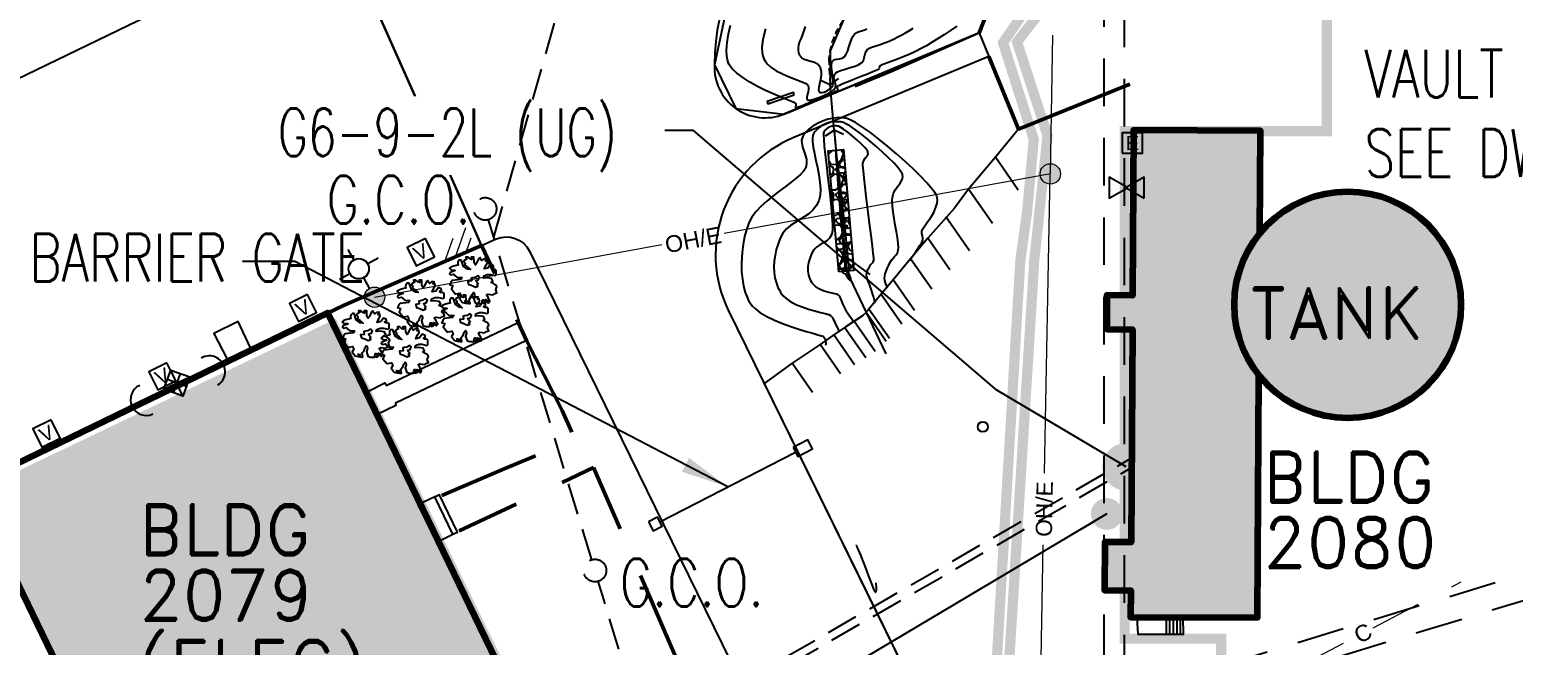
# Model space of a CAD drawing. Header units: inches. Extents: x 27388 to 48883, y 5676 to 18157.
# Drawn here: x 36054 to 39557, y 10292 to 11746 of the extents above; entities that cross this region are included whole.
import ezdxf
from ezdxf.enums import TextEntityAlignment as Align

# ---------------------------------------------------------------- set-up
doc = ezdxf.new("R2010")
doc.units = ezdxf.units.IN
doc.header["$LTSCALE"] = 1200
doc.header["$MEASUREMENT"] = 0
for name, pattern in [('ACAD_ISO09W100', [45, 24, -3, 6, -3, 6, -3]), ('D10', [0.175, 0.1, -0.075]), ('D20', [0.3, 0.2, -0.1]), ('DASHED', [0.75, 0.5, -0.25]), ('DASHED4', [0.1875, 0.125, -0.0625]), ('DASHED8', [0.09375, 0.0625, -0.03125]), ('HIDDEN1', [0.15625, 0.09375, -0.0625])]:
    doc.linetypes.add(name, pattern=pattern)
for name, color, linetype in [('C-3D POLYLINE', 251, 'Continuous'), ('C-FORCE PROTECTION', 251, 'Continuous'), ('C-LEGEND-NEW', 251, 'Continuous'), ('C-NEW PVMT', 251, 'Continuous'), ('C-NEW SWALE', 251, 'DASHED'), ('C-PROJECT LIMITS', 52, 'DASHED4'), ('C-ROCK SWALE', 251, 'Continuous'), ('C-SIGN', 251, 'Continuous'), ('C-TOPO-MINR-N', 251, 'Continuous'), ('DOY UTIL BOUNDRY', 10, 'ACAD_ISO09W100'), ('MU-DIR-BURD', 160, 'DASHED8'), ('MU-EXST-MAIN-UTILDR', 251, 'HIDDEN1'), ('MU-EXST-SITE-NOTE', 251, 'Continuous'), ('MU-SHAD', 251, 'Continuous'), ('MU-SITE-NOTES', 11, 'Continuous'), ('Pipes-Water-E-DB-Deluge-16.00', 251, 'DASHED8'), ('Pipes-Water-E-DB-Re-Circ.-01.50', 251, 'DASHED8'), ('Utilidor-Below-E', 51, 'DASHED8'), ('V-COMM-EQPM', 251, 'Continuous'), ('V-COMM-POLE-GUYS', 251, 'Continuous'), ('V-DOMW-VLVE', 251, 'Continuous'), ('V-LITE-EXTR', 251, 'Continuous'), ('V-POWR-DEVC', 251, 'Continuous'), ('V-SITE-CONC', 251, 'Continuous'), ('V-SITE-VEGE', 251, 'Continuous'), ('V-SITE-WALK', 251, 'Continuous')]:
    doc.layers.add(name, color=color, linetype=linetype)
for name, color, linetype, lineweight in [('V-COMM-UNDR', 251, 'D10', 18), ('V-EXST-BLDG-OTLN', 34, 'Continuous', 90), ('V-POWR-POLE', 251, 'Continuous', 18), ('V-PVMT-ASPH', 251, 'Continuous', 18), ('V-ROAD-ASPH', 251, 'Continuous', 50), ('V-ROAD-GRVL', 251, 'D20', 50), ('V-SECD-OVHD', 251, 'Continuous', 18)]:
    doc.layers.add(name, color=color, linetype=linetype, lineweight=lineweight)
doc.styles.add('AR80', font='arial.ttf', dxfattribs={"height": 3.2})
doc.styles.add('Arial', font='arial.ttf')
doc.styles.add('ROMAND', font='romand.shx')
doc.styles.add('RomanS', font='romans.shx', dxfattribs={"width": 0.85})
doc.dimstyles.get("Standard").update_dxf_attribs({"dimtxt": 0.09375, "dimasz": 0.09375, "dimexe": 0.0625, "dimexo": 0.0625, "dimgap": 0.03125, "dimtad": 1, "dimdec": 8, "dimzin": 0, "dimdsep": 46, "dimlunit": 4, "dimtxsty": 'RomanS', "dimcen": 0.09, "dimclrd": 254, "dimclre": 254, "dimclrt": 256, "dimadec": 0, "dimazin": 0, "dimtfac": 1, "dimtdec": 8, "dimtofl": 0, "dimtmove": 0, "dimatfit": 3, "dimfxl": 1, "dimtolj": 1, "dimtzin": 0, "dimlwd": -1, "dimlwe": -1, "dimarcsym": 0})
doc.dimstyles.new('X Site Notes', dxfattribs={"dimtxt": 0.09375, "dimasz": 0.09375, "dimexe": 0.0625, "dimexo": 0.0625, "dimgap": 0.03125, "dimtad": 1, "dimdec": 8, "dimzin": 0, "dimdsep": 46, "dimlunit": 4, "dimtxsty": 'RomanS', "dimcen": 0.09, "dimclrd": 253, "dimclre": 253, "dimclrt": 256, "dimadec": 0, "dimazin": 0, "dimtfac": 1, "dimtdec": 8, "dimtofl": 0, "dimtmove": 0, "dimatfit": 3, "dimldrblk": 'DOT', "dimfxl": 1, "dimtolj": 1, "dimtzin": 0, "dimlwd": -1, "dimlwe": -1, "dimarcsym": 0})

# ---------------------------------------------------------------- blocks, each defined once
blk = doc.blocks.new('COE-VHO')
blk.add_lwpolyline([(0.05, 0.05), (-0.05, 0.05), (-0.05, -0.05), (0.05, -0.05)], close=True)
at = {"style": 'Arial'}
blk.add_text('V', height=0.07, dxfattribs=at).set_placement((0, 0), align=Align.MIDDLE)
blk = doc.blocks.new('coe-pp')
blk.add_hatch(color=256).paths.add_polyline_path([(-0.05, 0, 1), (0.05, 0, 1)])
blk.add_circle((0, 0), 0.05)
blk = doc.blocks.new('COE-valve')
blk.add_lwpolyline([(0.0857, -0.052), (0.0857, 0.052), (0, 0.0025), (-0.0857, 0.052), (-0.0857, -0.052), (0, -0.0025), (0.0857, -0.052)])
blk = doc.blocks.new('COE-pede')
blk.add_lwpolyline([(-0.05, -0.05), (0.05, -0.05), (0.05, 0.05), (-0.05, 0.05)], close=True)
at = {"style": 'Arial'}
blk.add_text('E', height=0.07, dxfattribs=at).set_placement((0, 0), align=Align.MIDDLE)
blk = doc.blocks.new('p2')
at = {"color": 0}
for p, q in [((0, 0), (-1.27, -1.362)), ((0.696, 0.002), (-0.319, -1.087)), ((-0.696, -0.002), (-1.312, -0.662))]:
    blk.add_line(p, q, dxfattribs=at)
blk = doc.blocks.new('coe-tree')
for points in [[(0.0822, 0.0375), (0.1053, 0.0324), (0.1102, 0.0366), (0.1106, 0.0577), (0.1049, 0.0628), (0.0949, 0.0624), (0.0879, 0.068), (0.097, 0.0731), (0.0962, 0.0806), (0.0826, 0.0867), (0.0691, 0.0689), (0.0511, 0.0652), (0.0599, 0.0839), (0.0669, 0.0956), (0.0651, 0.1059), (0.0573, 0.1031), (0.0616, 0.1148), (0.0485, 0.1143), (0.038, 0.1068), (0.0315, 0.1167), (0.031, 0.1214), (0.024, 0.1172), (0.0135, 0.0951), (0.0079, 0.0858), (0.0017, 0.0994), (0.0004, 0.1228), (-0.0127, 0.1228), (-0.0127, 0.12), (-0.0066, 0.1176), (-0.0109, 0.1115), (-0.0184, 0.1143), (-0.028, 0.1228), (-0.0394, 0.1228), (-0.0376, 0.1167), (-0.0337, 0.1143), (-0.0468, 0.1073), (-0.0503, 0.104), (-0.0433, 0.0942), (-0.0446, 0.0834), (-0.031, 0.0741), (-0.0171, 0.0619), (-0.031, 0.0638), (-0.0507, 0.0778), (-0.0616, 0.1083), (-0.07, 0.1097), (-0.0783, 0.1003), (-0.0787, 0.0919), (-0.0774, 0.0844), (-0.087, 0.0816), (-0.1045, 0.0778), (-0.1145, 0.0727), (-0.1202, 0.0684), (-0.1115, 0.0605), (-0.0944, 0.06), (-0.0914, 0.0577), (-0.1032, 0.053), (-0.1163, 0.0483), (-0.1193, 0.0408), (-0.1141, 0.0366), (-0.0988, 0.0399), (-0.0936, 0.0338), (-0.0826, 0.0239), (-0.059, 0.0235), (-0.0647, 0.0136), (-0.1058, 0.0085), (-0.1132, -0.0013), (-0.1185, -0.0121), (-0.1032, -0.0159), (-0.1062, -0.0224), (-0.1106, -0.0332), (-0.0914, -0.0575), (-0.0879, -0.0571), (-0.0691, -0.0533), (-0.0625, -0.0664), (-0.0704, -0.0796), (-0.056, -0.0992), (-0.0332, -0.1044), (-0.0345, -0.1002), (-0.0437, -0.0913), (-0.0345, -0.0927), (-0.031, -0.1021), (-0.0258, -0.1053), (-0.0188, -0.1044), (-0.0206, -0.0941), (-0.0236, -0.0857), (-0.0127, -0.0739), (-0.0083, -0.0604), (-0.0022, -0.0501), (0.0022, -0.0529), (0.0039, -0.0636), (-0.0013, -0.0777), (0.0061, -0.1006), (0.0201, -0.1053), (0.0393, -0.1053), (0.0433, -0.0871), (0.0472, -0.0871), (0.0533, -0.0945), (0.0468, -0.1053), (0.0573, -0.1016), (0.0603, -0.0936), (0.0581, -0.0857), (0.066, -0.0894), (0.0669, -0.0936), (0.0664, -0.0983), (0.0721, -0.1021), (0.0791, -0.0927), (0.0699, -0.0744), (0.0621, -0.0641), (0.0704, -0.059), (0.0822, -0.0604), (0.0922, -0.0618), (0.1027, -0.0557), (0.1128, -0.0519), (0.1075, -0.0374), (0.1136, -0.0224), (0.1062, -0.0126), (0.0975, -0.007), (0.0848, -0.0013), (0.094, 0.0057), (0.087, 0.0183), (0.0643, 0.0216), (0.0476, 0.0202), (0.0498, 0.031), (0.066, 0.0375)], [(0.014, -0.0126), (0.0214, -0.0084), (0.0131, 0.0015), (0.0109, 0.0085), (0.0232, 0.0127), (0.0284, 0.0244), (0.021, 0.0319), (0.0065, 0.0239), (-0.0061, 0.0216), (-0.0136, 0.0197), (-0.0118, 0.0061), (-0.0293, 0.0038), (-0.0258, -0.0112), (-0.0136, -0.0145), (-0.0057, -0.0177), (0.0083, -0.0238), (0.0205, -0.0187)]]:
    blk.add_lwpolyline(points, close=True)
blk = doc.blocks.new('coe-anchor')
blk.add_arc((-0.0776, 0), 0.0776, 270, 90)
blk = doc.blocks.new('COE-ppl')
blk.add_hatch(color=256).paths.add_polyline_path([(-0.05, 0, 1), (0.05, 0, 1)])
blk.add_circle((0, 0), 0.05)
at = {"layer": 'V-LITE-EXTR'}
for points in [[(0.1596, 0.05), (0.1596, 0.1092)], [(0.1596, 0.05), (0.1596, 0.1041)], [(0.05, 0), (0.1096, 0)], [(0.2096, 0), (0.2688, 0)], [(0.1596, -0.1092), (0.1596, -0.05)]]:
    blk.add_lwpolyline(points, dxfattribs=at)
blk.add_circle((0.1596, 0), 0.05, dxfattribs=at)
blk = doc.blocks.new('_Dot')
at = {"color": 0, "linetype": 'ByBlock', "lineweight": -2}
blk.add_line((-0.5, 0), (-1, 0), dxfattribs=at)
at = {"color": 0, "linetype": 'ByBlock', "const_width": 0.5}
blk.add_lwpolyline([(-0.25, 0, 1), (0.25, 0, 1)], format="xyb", close=True, dxfattribs=at)

msp = doc.modelspace()

# ---------------------------------------------------------------- hatches: boundary and pattern name
at = {"layer": 'C-ROCK SWALE', "ltscale": 0.025}
h = msp.add_hatch(dxfattribs=at)
h.set_pattern_fill('GRAVEL', color=256, scale=60, style=0)
h.set_pattern_definition([(228.0128, (37982.666, 11234.2026), (-479.99989, -540.00008), [8.072, -799.1453]), (184.9697, (37977.266, 11228.2026), (720.000063, 59.999478), [13.852, -1371.3555]), (132.5104, (37963.466, 11227.0026), (599.999443, -660.00052), [9.7673, -966.962]), (267.2737, (37940.066, 11212.0026), (59.99976, 1200.000018), [12.6143, -1248.8135]), (292.8337, (37939.466, 11199.4026), (-300.000594, 719.999785), [12.3693, -1224.5624]), (357.2737, (37944.266, 11188.0026), (-1200.000018, 59.99976), [12.6143, -1248.8135]), (37.6942, (37956.866, 11187.4026), (-780.00044, -599.999424), [16.6817, -1651.491]), (72.2553, (37970.066, 11197.6026), (420.000646, 1319.999774), [15.7493, -1559.1793]), (121.4296, (37974.866, 11212.6026), (-480.000494, 779.999702), [12.657, -1253.0444]), (175.2364, (37968.266, 11223.4026), (660.00006, -59.99949), [14.45, -708.0458]), (222.3974, (37953.866, 11224.6026), (-720.000441, -659.999525), [18.6869, -1850.0025]), (138.814, (37999.466, 11211.4026), (-420.00018, 359.99984), [6.378, -631.4306]), (171.4692, (37994.666, 11215.6026), (779.999897, -120.000475), [12.1342, -1201.2907]), (225, (37982.666, 11217.403), (-7e-15, -60), [8.485, -76.368]), (203.1986, (37978.466, 11224.6026), (299.99998, 120.00008), [4.5695, -452.377]), (291.8014, (37974.266, 11222.803), (-60, 180), [6.462, -316.648]), (30.964, (37976.666, 11216.803), (179.9999, 120.00015), [10.496, -339.3614]), (161.565, (37985.666, 11222.203), (120, -59.9999), [7.5895, -182.147]), (16.3895, (37939.466, 11222.8026), (600.00013, 179.999563), [10.632, -1052.5707]), (70.3462, (37949.666, 11225.8026), (-239.999715, -660.00013), [8.9197, -883.0445]), (293.1986, (37985.666, 11234.2026), (-120.00008, 299.99998), [9.139, -447.8075]), (343.6105, (37989.266, 11225.8026), (-600.00013, 179.999563), [10.632, -1052.5707]), (339.444, (37939.466, 11185.6026), (-300.00011, 119.99976), [10.253, -502.3874]), (294.7751, (37949.066, 11182.0026), (-299.99953, 660.000205), [8.5907, -850.4786]), (66.8014, (37986.266, 11174.2026), (120.00008, 299.99998), [9.139, -447.8075]), (17.354, (37989.866, 11182.6026), (-780.00012, -239.99967), [10.0579, -995.7254]), (69.444, (37956.866, 11174.2026), (-119.99976, -300.00011), [5.1264, -507.514]), (101.31, (37982.666, 11174.203), (-59.99986, 240.00005), [3.0594, -302.882]), (165.964, (37982.066, 11177.203), (180, -59.9999), [12.369, -235.017]), (186.009, (37970.066, 11180.2026), (599.999985, 59.99996), [11.463, -1134.8354]), (303.69, (37976.666, 11211.403), (-60.0001, 120), [8.653, -207.68]), (353.1572, (37981.466, 11204.2026), (1019.999962, -120.00048), [15.1076, -1495.6538]), (60.9454, (37996.466, 11202.4026), (-240, -420.00002), [6.1774, -611.5604]), (90, (37999.466, 11207.8), (-60, 60), [3.6, -56.4]), (120.2564, (37968.866, 11182.0026), (239.99969, -420.00015), [8.3354, -825.2112]), (48.0128, (37964.666, 11189.2026), (479.999894, 540.00008), [16.1443, -791.073]), (0, (37975.466, 11201.2), (60, 60), [15.6, -44.4]), (325.3048, (37991.066, 11201.2026), (-599.999656, 420.000517), [9.4868, -939.1964]), (254.0546, (37998.866, 11195.803), (-60, -240), [8.736, -428.0705]), (207.646, (37996.466, 11187.4026), (-1139.999748, -600.000463), [14.224, -1408.1684]), (175.4261, (37983.866, 11180.8026), (-780.000033, 59.999688), [15.048, -1489.7444])])
h.paths.add_polyline_path([(37964.4, 11174.2), (37939.5, 11459.9), (37975.3, 11463.1), (38000.3, 11177.3)])
at = {"layer": 'MU-SHAD'}
h = msp.add_hatch(color=256, dxfattribs=at)
edge = h.paths.add_edge_path()
edge.add_arc((39165.8, 11096.7), 267.5, 0, 360)
h.paths.add_polyline_path([(38653.5, 10359.9), (38952.9, 10358.1), (38960, 11507.1), (38660.6, 11508.9), (38658.2, 11118.9), (38597.6, 11119.3), (38597.6, 11039), (38657.7, 11037.9), (38654.6, 10535.7), (38592.2, 10536.1), (38591.5, 10422.7), (38653.9, 10422.3)])
for points in [[(38958.5, 11265.7, 0.172688), (38898.4, 11096.7, 0.16952), (38956.5, 10930.2)], [(37013.1, 10550.7), (36970.4, 10624.3), (36976.1, 10626.9), (36853.6, 10879.7), (36771.6, 11047.5), (35927.1, 10643), (36252.9, 9970.1), (36155.6, 9923), (36159.9, 9914.1), (36116.7, 9893.2), (36112.4, 9902), (36088, 9890.2), (36146.2, 9769.9, -0.173452), (36153.2, 9755.4), (36155.7, 9750.3, -0.322456), (36170.4, 9726.5), (36168, 9724.8), (36171.6, 9717.4), (36808.8, 10025.9), (36808.8, 10056.1), (36844.8, 10056.1), (36844.8, 10043.3), (36946.5, 10092.5), (36944.3, 10097.1), (36987.5, 10112.3), (37180.4, 10205.7)]]:
    msp.add_hatch(color=256, dxfattribs=at).paths.add_polyline_path(points)

# ---------------------------------------------------------------- linework, layer by layer
at = {"layer": 'C-3D POLYLINE'}
for points in [[(38388.3, 11367.6), (38334.2, 11445.4)], [(38327.1, 11288.9), (38271.1, 11369.5)], [(38226.9, 11179.3), (38175, 11254)], [(37982.4, 11175.8), (38075.4, 10981)], [(38183.9, 11133.2), (38134.1, 11204.9)], [(38076.6, 11009.7), (38028.9, 11078.4)], [(38050.5, 10986.3), (38000.3, 11058.6)]]:
    msp.add_lwpolyline(points, dxfattribs=at)
for points, elevation in [([(38272.9, 11224.4), (38217.1, 11304.6)], 5436), ([(38038.8, 11168.5), (37976.7, 11214.1)], 5424), ([(38143.4, 11083.4), (38093.2, 11155.7)], 5436), ([(38113.1, 11051.2), (38064.5, 11121.2)], 5424), ([(37704.2, 11082.3), (37788.1, 10911.1), (37920.3, 10641.7), (38052.4, 10372.3), (38184.5, 10103), (38316.6, 9833.6), (38448.7, 9564.2), (38529.7, 9399.1)], 5450.5), ([(38084, 11016.8), (38035.6, 11086.5)], 5412), ([(38028.3, 10971.3), (37978.3, 11043.3)], 5424), ([(37968.6, 10933.8), (37920.4, 11003)], 5424), ([(38001.7, 10954.5), (37952.5, 11025.3)], 5418), ([(37902.4, 10889.8), (37854.7, 10958.5)], 5436)]:
    msp.add_lwpolyline(points, dxfattribs=dict(at, elevation=elevation))
at = {"layer": 'C-3D POLYLINE', "ltscale": 0.025}
msp.add_polyline3d([(37042.5, 16747.8, 5419.3), (38334.1, 13984.8, 5412.7), (38355.7, 13920.6, 5412.6), (38362.3, 13857.8, 5412.5), (38362.3, 12495.4, 5409.6), (38331.8, 12306.7, 5409.1), (38247.4, 12142.3, 5408.8), (37975, 11768.2, 5407.6), (37943.8, 11696.4, 5407.6), (37943.8, 11616.9, 5406.8)], dxfattribs=at)
at = {"layer": 'C-3D POLYLINE'}
for points in [[(38002.8, 11612.4, 5449.3), (38087.1, 11646.8, 5448.4), (38295.8, 11738.5, 5446.4), (38316.3, 11790.9, 5444.9), (38451.7, 11957.3, 5444.9), (38521.6, 12225.1, 5442.4), (38523, 12301.1, 5441.8), (38546.4, 12306.7, 5444.3), (38547.9, 12668.6, 5444.2), (38541.6, 13146.3, 5444.4), (38538.9, 13572.4, 5441.6), (38550.5, 14027.9, 5442.4), (38545.3, 14273.4, 5440.6)], [(36519, 12002.4, 5448), (36811, 11933.9, 5450.3), (36966.1, 11585.3, 5452.1), (37121.2, 11236.7, 5453.2)], [(37121.2, 11236.7, 5453.2), (36966.1, 11585.3, 5452.1), (36811, 11933.9, 5450.3), (36519, 12002.3, 5448)], [(37715.6, 11875.1, 5446.2), (37670.8, 11663.3, 5446.8), (37721.3, 11560.4, 5446.8), (37835.1, 11546.8, 5446.8), (37852.6, 11554.1, 5446.8), (37963.4, 11600.2, 5446.8), (38074.2, 11646.3, 5446.8), (38185, 11692.4, 5446.8), (38295.8, 11738.5, 5446.4)], [(38318.8, 11683.1, 5447), (38353.8, 11597.1, 5448), (38388.8, 11511, 5448.5)], [(38388.8, 11511, 5448.5), (38334.2, 11445.4, 5448.5), (38271.1, 11369.5, 5448.4), (38237.3, 11324.6, 5448), (38175, 11254, 5444.5), (38134.1, 11204.9, 5442.1), (38093.7, 11156, 5436), (38064.6, 11121.4, 5424), (38035.4, 11086.2, 5412), (38028.9, 11078.4, 5411.3), (38020.5, 11070.2, 5412), (37979.5, 11043.9, 5424), (37950.2, 11023.9, 5436), (37920.4, 11003, 5446.7), (37854.8, 10958.4, 5447.8), (37788.1, 10911.1, 5452.3)], [(37953.2, 11509.3, 5406.2), (37982.4, 11175.8, 5404.6)]]:
    msp.add_polyline3d(points, dxfattribs=at)
at = {"layer": 'C-FORCE PROTECTION'}
msp.add_line((37290.7, 12242.1), (35646.5, 11446.1), dxfattribs=at)
at = {"layer": 'C-LEGEND-NEW'}
msp.add_lwpolyline([(38011.3, 13876.6), (38149.8, 13590.5, -0.088923), (38257.8, 13204.2), (38257.8, 13204.2, -0.236426), (37839.8, 12052.5, 0.203783), (37670.8, 11663.3, 0.543587), (37835.1, 11546.8)], format="xyb", dxfattribs=at)
for points in [[(37963.8, 11630.9), (37943.8, 11616.9)], [(37921.7, 11627.3), (37943.8, 11616.9)], [(37953.2, 11509.3), (37943.8, 11616.9)], [(37933.2, 11495.3), (37953.2, 11509.3)], [(37975.4, 11499), (37953.2, 11509.3)]]:
    msp.add_lwpolyline(points, dxfattribs=at)
at = {"layer": 'C-NEW PVMT', "flags": 128}
for points in [[(37121.2, 11236.7), (36811, 11933.9)], [(38295.8, 11738.5), (37835.1, 11546.8)], [(38295.8, 11738.5), (38318.9, 11683.1)]]:
    msp.add_lwpolyline(points, dxfattribs=at)
for points in [[(38318.9, 11683.1), (37858.2, 11491.5, 0.432393), (37704.1, 11082.4), (38529.7, 9399.1)], [(37121.2, 11236.7), (37155.9, 11252, -0.402377), (37234, 11223.5), (38164, 9327.1)]]:
    msp.add_lwpolyline(points, format="xyb", dxfattribs=at)
at = {"layer": 'C-NEW SWALE', "ltscale": 0.025}
msp.add_lwpolyline([(37042.5, 16747.8), (38334.1, 13984.8, -0.109754), (38362.3, 13857.8), (38362.3, 12495.4, -0.158637), (38247.4, 12142.3), (37975, 11768.2, 0.136384), (37941.2, 11677.9), (37943.8, 11616.9)], format="xyb", dxfattribs=at)
msp.add_lwpolyline([(37953.2, 11509.3), (37982.4, 11175.8)], dxfattribs=at)
at = {"layer": 'C-PROJECT LIMITS', "const_width": 24, "flags": 128}
msp.add_lwpolyline([(35331.8, 9828.3), (35186.2, 10144.3), (35963.4, 10510.1), (35902.6, 10631.3), (36771.6, 11047.5), (37106, 10362.7)], dxfattribs=at)
at = {"layer": 'C-ROCK SWALE', "ltscale": 0.025}
msp.add_lwpolyline([(37964.4, 11174.2), (37939.5, 11459.9), (37975.3, 11463.1), (38000.3, 11177.3)], close=True, dxfattribs=at)
at = {"layer": 'C-SIGN', "elevation": 5442}
msp.add_lwpolyline([(37859.4, 11592.5), (37857.5, 11598.2), (37795.1, 11576.6), (37797.1, 11570.9)], close=True, dxfattribs=at)
at = {"layer": 'C-TOPO-MINR-N'}
for points, elevation in [([(38242.8, 11754.3), (38228.6, 11744.7), (38213.8, 11734.9), (38199.1, 11725.4), (38184.8, 11716.5), (38171.4, 11708.4), (38159.3, 11701.7), (38145.3, 11694.6), (38130.8, 11688), (38116.5, 11682.1), (38102.8, 11676.7), (38090.3, 11672), (38079.4, 11668.1), (38070.8, 11664.9), (38064.8, 11662.6), (38062.1, 11661.2), (38060.5, 11658.4), (38059.9, 11655.4), (38058.3, 11652.5), (38054.3, 11650.4), (38045.1, 11646.6), (38032.3, 11641.4), (38017.2, 11635.4), (38001.5, 11629.2), (37986.5, 11623.2), (37973.8, 11618), (37966.2, 11614.7), (37962.6, 11613), (37961.3, 11612.2), (37961, 11612), (37960.7, 11611.4), (37960.5, 11610.1), (37960.8, 11608.1), (37961.5, 11605.4), (37961.1, 11602.2), (37957.3, 11600), (37948.2, 11595.8), (37935.4, 11590.1), (37920.3, 11583.6), (37904.4, 11577.1), (37889.3, 11570.9), (37876.5, 11565.9), (37868.8, 11563.1), (37865.2, 11561.9), (37863.9, 11561.6), (37863.6, 11561.7), (37863.3, 11562), (37863, 11562.9), (37863.3, 11564.8), (37864.1, 11567.8), (37863.8, 11571.5), (37860.7, 11573.2), (37852.8, 11576.5), (37841.1, 11581.3), (37826.3, 11587.4), (37809.4, 11594.7), (37791.2, 11603), (37772.6, 11612.3), (37754.5, 11622.3), (37737.8, 11633), (37723.2, 11644.1), (37713.7, 11653.3), (37708.2, 11660.3), (37705.3, 11665), (37704.2, 11667.4), (37703.2, 11669.8), (37701.6, 11675.1), (37700.1, 11684), (37699.5, 11697.4), (37700.8, 11716.2), (37704, 11736.3), (37708.5, 11757.2)], 5442), ([(37791.5, 11747.9), (37787.4, 11733.1), (37784.5, 11718.2), (37783.2, 11703.5), (37783.7, 11692.4), (37785.2, 11684.7), (37786.7, 11679.8), (37787.7, 11677.5), (37788.8, 11675.2), (37791.4, 11670.9), (37796.3, 11664.8), (37804.4, 11657.5), (37816.4, 11649.4), (37829.8, 11642.4), (37843.7, 11636.3), (37857.2, 11631.1), (37869.6, 11626.5), (37880, 11622.3), (37886.4, 11619.3), (37889.8, 11617.2), (37891.2, 11615.8), (37891.7, 11615.1), (37892.4, 11613.6), (37893.2, 11610.6), (37893.3, 11605.8), (37892.2, 11599.2), (37890.1, 11591.4), (37889, 11586), (37889.3, 11582.8), (37890.2, 11581.2), (37891, 11580.5), (37891.7, 11580.2), (37893.7, 11579.9), (37897.9, 11580.2), (37905.5, 11581.9), (37917, 11585.8), (37929.2, 11590.8), (37940.6, 11596.5), (37948.2, 11601.1), (37952.5, 11604.3), (37954.5, 11606.3), (37955.2, 11607.3), (37955.9, 11608.5), (37956.9, 11611.1), (37957.2, 11615.2), (37956.1, 11620.8), (37954.1, 11627.9), (37953.1, 11633.5), (37953.4, 11637.5), (37954.3, 11640.1), (37955, 11641.4), (37955.7, 11642.3), (37957.7, 11644), (37961.7, 11646.5), (37968.9, 11649.5), (37979.8, 11653.2), (37991.5, 11656.6), (38002.8, 11660.2), (38012.2, 11663.8), (38018.4, 11667.8), (38022.6, 11673.8), (38024.5, 11680), (38025.6, 11686.3), (38027.5, 11692.5), (38031.8, 11698.5), (38037, 11702.3), (38043.9, 11705.5), (38052.4, 11708.4), (38062.1, 11711.5), (38072.6, 11715.1), (38083.7, 11719.4), (38095.1, 11724.9), (38104, 11729.6), (38113, 11734.2), (38122, 11739.1), (38131.1, 11744.2), (38140.4, 11749.9)], 5430), ([(37885.1, 11754), (37882.2, 11744.7), (37878.8, 11734.9), (37875.3, 11726.1), (37872.1, 11718), (37869.6, 11710.4), (37868.4, 11702.9), (37868.5, 11696.9), (37869.5, 11692.3), (37870.5, 11689.2), (37871.2, 11687.6), (37872, 11686.1), (37873.8, 11683.4), (37877.2, 11680.1), (37882.6, 11677), (37890.4, 11674.3), (37898.8, 11672.1), (37906.9, 11669.3), (37912.7, 11666.2), (37916.5, 11662.9), (37918.6, 11660.1), (37919.6, 11658.6), (37920.4, 11656.9), (37921.7, 11653.3), (37922.7, 11647.6), (37922.7, 11639.3), (37921.4, 11628.8), (37919.3, 11618.6), (37917.5, 11609.8), (37916.8, 11604.2), (37917.2, 11601.2), (37917.8, 11599.9), (37918.4, 11599.4), (37919.2, 11598.9), (37921.2, 11598.2), (37924.7, 11598), (37930.2, 11599), (37937.4, 11602), (37942.8, 11605.5), (37946.4, 11608.7), (37948.4, 11611), (37949.3, 11612.3), (37949.8, 11613.2), (37950.6, 11615.5), (37951.2, 11619.8), (37951.1, 11626.7), (37950, 11636.6), (37948.6, 11646.9), (37947.4, 11656.7), (37947.3, 11663.5), (37947.8, 11667.7), (37948.5, 11669.9), (37949, 11670.8), (37949.9, 11671.9), (37951.7, 11673.7), (37954.8, 11675.5), (37959.5, 11676.7), (37966, 11677.6), (37972.5, 11679.2), (37978.5, 11683.1), (37982.2, 11688.4), (37985.5, 11696), (37988.5, 11704.8), (37991.4, 11714.1), (37994.4, 11722.9), (37997.7, 11730.4), (38001.4, 11735.8), (38006.9, 11740), (38012.3, 11742.2), (38017.9, 11743.5), (38024, 11745.1), (38030.9, 11748)], 5418), ([(38133, 11200.6), (38133, 11200.8), (38133.1, 11201.5), (38133.2, 11202.8), (38133.3, 11203.9), (38133.6, 11204.8), (38135.2, 11206.8), (38139.1, 11212.1), (38144.5, 11219.5), (38150.5, 11228), (38156.1, 11236.4), (38160.6, 11243.8), (38162.8, 11249.1), (38163.2, 11254.9), (38161.9, 11259.8), (38160.5, 11264.8), (38160.4, 11270.8), (38162.6, 11275.7), (38167.6, 11283), (38174.3, 11292.2), (38181.5, 11303), (38188.5, 11314.7), (38193.9, 11327), (38196.6, 11336.8), (38197.3, 11344.1), (38196.9, 11348.8), (38196.5, 11351.1), (38196.1, 11352.5), (38194.8, 11355.7), (38191.4, 11361.4), (38184.5, 11370.7), (38172.6, 11384.6), (38157.6, 11400.3), (38140.2, 11417.5), (38120.9, 11435.3), (38100.6, 11453.4), (38079.7, 11471.2), (38059, 11487.9), (38039, 11503.2), (38020.5, 11516.3), (38004, 11526.8), (37992.7, 11532.9), (37985.5, 11536), (37981.5, 11537.2), (37979.7, 11537.5), (37977, 11537.9), (37971.6, 11538.4), (37963.4, 11538.5), (37952.6, 11537.5), (37939.2, 11534.6), (37926.4, 11530.3), (37914.4, 11524.8), (37903.6, 11518.3), (37894.1, 11511), (37887.7, 11505), (37883.7, 11500.3), (37881.4, 11497.2), (37880.5, 11495.6), (37879.5, 11493.9), (37878, 11490.4), (37876.8, 11485.1), (37876.9, 11478), (37878.9, 11469), (37882.1, 11459.8), (37885.4, 11450.4), (37887.9, 11440.7), (37888.5, 11430.6), (37886.3, 11420.2), (37881.8, 11412.7), (37874.1, 11404.4), (37863.9, 11395.4), (37851.7, 11385.8), (37838, 11375.5), (37823.6, 11364.7), (37808.9, 11353.4), (37794.6, 11341.5), (37781.1, 11329.3), (37769.3, 11316.7), (37759.5, 11303.7), (37752.4, 11290.5), (37747.3, 11276.3), (37743, 11260.9), (37739.5, 11244.4), (37736.9, 11227.2), (37735.3, 11209.6), (37734.7, 11191.8), (37735.2, 11174.2), (37736.9, 11157.2), (37739.7, 11140.9), (37743.7, 11125.6), (37747.9, 11114.5), (37751.5, 11106.8), (37754.3, 11102), (37755.7, 11099.7), (37757.3, 11097.5), (37760.9, 11093.1), (37767.6, 11086.8), (37778.4, 11078.7), (37794.4, 11069.2), (37812.4, 11060.5), (37831.6, 11052.5), (37851.1, 11045.4), (37870.1, 11039.2), (37887.7, 11033.8), (37903.1, 11029.4), (37915.4, 11026), (37923.7, 11023.6), (37927.3, 11022.2), (37930.3, 11019.1), (37932.2, 11016), (37933.5, 11012.2), (37934, 11007.5), (37933.7, 11003.4), (37933.4, 11001.7), (37933.4, 11001.5)], 5442), ([(38079, 11136.7), (38079, 11136.7), (38079, 11137.2), (38079, 11137.5), (38079.1, 11138), (38079.1, 11138.7), (38078.4, 11140), (38076.7, 11143.5), (38074.7, 11148.4), (38073.1, 11154), (38072.4, 11159.8), (38072.9, 11164.6), (38074.2, 11170), (38076.2, 11175.8), (38078.7, 11182), (38081.8, 11188.6), (38085.1, 11195.5), (38088.8, 11201.6), (38092.7, 11206.4), (38096.4, 11210.4), (38099.9, 11214.4), (38102.8, 11219.3), (38105, 11225.6), (38105.3, 11232), (38104.5, 11241.9), (38102.8, 11254.4), (38100.4, 11268.9), (38097.8, 11284.4), (38095.2, 11300.3), (38092.9, 11315.6), (38091.2, 11329.7), (38090.4, 11341.7), (38090.9, 11350.9), (38093.7, 11360.5), (38098.1, 11368.7), (38103.4, 11375.8), (38108.5, 11382.5), (38112.8, 11389.1), (38114.9, 11394.7), (38115.4, 11399.2), (38115.2, 11402.5), (38114.9, 11404.2), (38114.6, 11405.3), (38113.4, 11407.8), (38110.5, 11412.5), (38104.5, 11420.1), (38094.2, 11431.5), (38081.4, 11444.4), (38066.9, 11458.2), (38051.1, 11472.2), (38035, 11485.9), (38019, 11498.6), (38003.9, 11509.8), (37990.4, 11518.9), (37981.2, 11524.1), (37975.4, 11526.8), (37972.2, 11527.8), (37970.8, 11528.1), (37968.8, 11528.4), (37964.8, 11528.8), (37958.9, 11529), (37951.1, 11528.6), (37941.7, 11526.9), (37932.9, 11524), (37924.6, 11519.8), (37917.1, 11514.5), (37911.7, 11509.3), (37908.1, 11505), (37905.9, 11501.9), (37904.9, 11500.2), (37904.2, 11499), (37903.2, 11496), (37902.3, 11490.7), (37902.4, 11482), (37904, 11468.9), (37906.8, 11454), (37910.3, 11437.7), (37914, 11420.7), (37917.4, 11403.3), (37919.9, 11386.2), (37921, 11369.9), (37920.2, 11355), (37917.1, 11341.8), (37911, 11329.9), (37902.9, 11320), (37893.5, 11311.7), (37883.1, 11304.5), (37872.2, 11297.8), (37861.2, 11291.1), (37850.6, 11283.9), (37841, 11275.6), (37832.6, 11265.7), (37826.1, 11253.7), (37821.1, 11240.4), (37817, 11226.8), (37814, 11213.2), (37812.1, 11199.7), (37811.3, 11186.2), (37811.8, 11172.9), (37813.7, 11160), (37817.1, 11147.5), (37820.8, 11137.8), (37824.3, 11130.8), (37826.9, 11126.3), (37828.3, 11124.1), (37829.9, 11121.9), (37833.3, 11117.7), (37839.5, 11111.9), (37849.1, 11105), (37862.9, 11097.6), (37877.9, 11091.4), (37893.2, 11086.2), (37907.9, 11082), (37921.3, 11078.5), (37932.5, 11075.7), (37940.7, 11073.4), (37945, 11071.4), (37949, 11067.1), (37951.6, 11062.9), (37953.7, 11058.4), (37956.3, 11052.9), (37959.4, 11046.5), (37962.2, 11040.4), (37964.1, 11035.8), (37964.8, 11033.9), (37964.8, 11033.2)], 5430), ([(38049.8, 11101.4), (38049.8, 11101.5), (38049.9, 11102), (38049.9, 11102.5), (38050, 11103.1), (38050, 11103.8), (38049.5, 11105.5), (38048.1, 11109.9), (38046.1, 11116.2), (38043.8, 11123.6), (38041.4, 11131.1), (38039.2, 11138.2), (38036.7, 11145.4), (38034.1, 11151.6), (38032, 11157.1), (38030.5, 11162.3), (38029.9, 11167.3), (38030.5, 11172.8), (38031.9, 11177.1), (38034, 11181.3), (38036.7, 11186.2), (38039.6, 11190.8), (38042.6, 11194.1), (38045.3, 11197.4), (38047.1, 11202.1), (38047, 11207.3), (38046, 11218.5), (38044.2, 11234.7), (38041.8, 11254.8), (38038.9, 11277.6), (38035.8, 11302.2), (38032.6, 11327.4), (38029.5, 11352.1), (38026.7, 11375.3), (38024.3, 11395.9), (38022.5, 11412.7), (38021.4, 11424.7), (38021.4, 11430.9), (38023.5, 11437.4), (38027, 11442.6), (38030.6, 11447.2), (38032.7, 11450.9), (38033.5, 11453.9), (38033.4, 11456.1), (38033.2, 11457.3), (38033, 11458), (38032.1, 11459.8), (38029.7, 11463.2), (38024.8, 11468.8), (38016.7, 11477.2), (38006.9, 11486.3), (37996.4, 11495.5), (37985.8, 11504), (37976, 11511.2), (37969.2, 11515.5), (37965.1, 11517.6), (37962.9, 11518.4), (37961.9, 11518.6), (37960.6, 11518.8), (37958, 11519), (37954.1, 11519), (37949.1, 11518.4), (37943.1, 11516.6), (37937.8, 11513.7), (37934, 11510.6), (37931.5, 11507.9), (37930, 11505.9), (37929.3, 11504.8), (37929, 11504.2), (37928.6, 11502.1), (37928.4, 11497.1), (37928.9, 11487.4), (37930.3, 11470.8), (37932.4, 11450.5), (37935.1, 11427.3), (37938.1, 11402.3), (37941.2, 11376.6), (37944.1, 11351.2), (37946.6, 11327), (37948.4, 11305.1), (37949.4, 11286.5), (37949.3, 11272.3), (37947.9, 11263.5), (37942.7, 11254.3), (37936, 11247.7), (37928.2, 11242.6), (37920.1, 11237.9), (37912.2, 11232.8), (37905.3, 11226.1), (37899.8, 11216.9), (37895.9, 11206.3), (37893.1, 11196.1), (37891.5, 11186.1), (37891.4, 11176.4), (37892.8, 11166.9), (37895.2, 11159.4), (37897.8, 11153.9), (37899.8, 11150.3), (37901, 11148.5), (37902.3, 11146.7), (37905.2, 11143.4), (37910.5, 11139), (37918.7, 11134.3), (37929.9, 11129.6), (37941.2, 11126.3), (37951.2, 11123.9), (37958.8, 11122.1), (37962.6, 11120.7), (37965.2, 11117.7), (37966.8, 11114.7), (37968.6, 11110.8), (37970.1, 11107.4), (37971.9, 11102.8), (37974.2, 11097.3), (37976.9, 11091.1), (37980.4, 11084.6), (37984.8, 11077.5), (37990, 11070.2), (37994.9, 11063.6), (37998.6, 11058.9), (38000, 11057.1), (38000, 11056.2)], 5418), ([(37978.7, 11185.2), (37978.4, 11184.7), (37977.8, 11183.9), (37976.7, 11183), (37975.1, 11182.1), (37973.5, 11180.2), (37972.7, 11177.6), (37972.7, 11175.2), (37973.6, 11172.8), (37976, 11171.1), (37978.8, 11170.2), (37980.2, 11169.9), (37980.6, 11169.4), (37980.9, 11168.8), (37981.3, 11167.7), (37982.1, 11166), (37983.5, 11164), (37985.9, 11160.5), (37988.4, 11157), (37989.7, 11155.3), (37991.1, 11154.9), (37992.3, 11154.9), (37992.7, 11156.3), (37992.6, 11158.4), (37992, 11160.9), (37990.6, 11165.2), (37989.2, 11169.4), (37988.4, 11171.7), (37987.8, 11173.5), (37987.4, 11174.9), (37987.7, 11175.9), (37988.2, 11176.9), (37988.8, 11177.7), (37989.3, 11178.6), (37988.9, 11182.8), (37987.7, 11194.4), (37985.9, 11212.2), (37983.6, 11234.9), (37980.8, 11261.4), (37977.8, 11290.3), (37974.5, 11320.4), (37971.3, 11350.5), (37968.1, 11379.4), (37965.1, 11405.7), (37962.4, 11428.4), (37960.1, 11446.1), (37958.7, 11455.9), (37957.9, 11460.2), (37957.5, 11461.5), (37957.4, 11461.7), (37957.3, 11461.5), (37957.1, 11460.2), (37957.2, 11455.9), (37957.6, 11446.4), (37958.8, 11429.2), (37960.4, 11407.2), (37962.5, 11381.6), (37964.8, 11353.6), (37967.2, 11324.3), (37969.7, 11295), (37972.1, 11266.9), (37974.3, 11241.1), (37976.2, 11218.9), (37977.6, 11201.3), (37978.5, 11189.7), (37978.7, 11185.2)], 5406), ([(38005.5, 10529.4), (38005.9, 10528.4), (38006.8, 10526.3), (38008.2, 10523), (38010.2, 10518), (38013, 10511.1), (38016.2, 10503.4), (38019.7, 10494.9), (38023.5, 10485.5), (38026.9, 10477), (38030.8, 10466.6), (38034.9, 10455.4), (38039.2, 10444.2), (38043.1, 10433.9), (38046.7, 10425.4), (38049, 10420.6), (38050.3, 10418.5), (38051, 10417.8), (38051.3, 10417.8), (38051.7, 10417.9), (38052.3, 10418.6), (38052.9, 10420.6), (38053.2, 10424.5), (38053.2, 10430.3), (38053, 10436), (38053, 10440.1)], 5442)]:
    msp.add_lwpolyline(points, dxfattribs=dict(at, elevation=elevation))
at = {"layer": 'DOY UTIL BOUNDRY', "ltscale": 0.01, "const_width": 24, "flags": 128}
msp.add_lwpolyline([(39134.6, 9427.4), (38867.1, 10035.8), (38867.1, 10308.2), (38639.2, 10308.2), (38639.2, 11506.6), (39116.7, 11506.6), (39116.7, 13933.5), (38624.7, 13287.9), (38620.8, 12205), (38501.4, 11867.6), (38385.3, 11717.2), (38457.3, 11496.2), (38426.1, 11203), (38367, 10258.6), (38416.5, 10128.3), (38735.8, 9558.6), (39134.6, 9427.4)], close=True, dxfattribs=at)
at = {"layer": 'MU-DIR-BURD'}
for p, q in [((37381.1, 10494.6), (37137.4, 11297.6)), ((37576, 9852.5), (37396.6, 10443.6))]:
    msp.add_line(p, q, dxfattribs=at)
for centre in [(37129.6, 11323.1), (37388.9, 10469.1)]:
    msp.add_circle(centre, 26.7, dxfattribs=at)
at = {"layer": 'MU-EXST-MAIN-UTILDR'}
for p, q in [((38689, 10190.3), (45606.1, 12289.8)), ((38590.1, 12053.1), (38590.1, 10207.3)), ((38638.1, 12005.1), (38638.1, 10221.9)), ((38689, 10190.3), (41956.4, 11182))]:
    msp.add_line(p, q, dxfattribs=at)
msp.add_lwpolyline([(30370.9, 8487.4), (33945, 8687.8), (45606.1, 12227.3)], dxfattribs=at)
at = {"layer": 'Pipes-Water-E-DB-Deluge-16.00'}
msp.add_lwpolyline([(32214.2, 9416.5), (36187.8, 9569), (37257.7, 9929.7), (38658.8, 10736.7)], dxfattribs=at)
at = {"layer": 'Pipes-Water-E-DB-Re-Circ.-01.50'}
msp.add_lwpolyline([(32169.5, 9395.1), (32215, 9396.9), (36191.4, 9549.4), (37265.8, 9911.6), (38658.7, 10713.9)], dxfattribs=at)
at = {"layer": 'Utilidor-Below-E', "color": 251, "linetype": 'Continuous'}
for points in [[(37856.9, 10759.6), (37867.9, 10738.3), (37902.6, 10756.1), (37891.6, 10777.5)], [(37515.5, 10584), (37526.5, 10562.6), (37547.8, 10573.6), (37536.8, 10594.9)]]:
    msp.add_lwpolyline(points, close=True, dxfattribs=at)
msp.add_lwpolyline([(37542.3, 10584.3), (37862.4, 10748.9)], dxfattribs=at)
at = {"layer": 'V-COMM-EQPM'}
for p, q in [((36416.2, 10881.2), (36387.2, 10942.6)), ((36409.8, 10934.5), (36393.6, 10889.3)), ((36371, 10897.4), (36432.4, 10926.4)), ((36424.3, 10903.8), (36379.1, 10920))]:
    msp.add_line(p, q, dxfattribs=at)
msp.add_lwpolyline([(36432.4, 10926.4), (36416.2, 10881.2), (36371, 10897.4), (36387.2, 10942.6)], close=True, dxfattribs=at)
at = {"layer": 'V-COMM-POLE-GUYS'}
for p in [(36510.2, 10958.6), (36295.9, 10856.9)]:
    msp.add_line(p, (36401.7, 10911.9), dxfattribs=at)
at = {"layer": 'V-COMM-UNDR'}
for points in [[(39225.7, 10333.7), (39433.7, 10442.4)], [(38512.9, 10097.7), (38664.4, 10129.3), (39049.6, 10241.7), (39178.1, 10308.8)]]:
    msp.add_lwpolyline(points, dxfattribs=at)
at = {"layer": 'V-EXST-BLDG-OTLN'}
msp.add_lwpolyline([(38958.5, 11265.7), (38960, 11507.1), (38660.6, 11508.9), (38658.2, 11118.9), (38597.6, 11119.3), (38597.6, 11039), (38657.7, 11037.9), (38654.6, 10535.7), (38592.2, 10536.1), (38591.5, 10422.7), (38653.9, 10422.3), (38652.9, 10358.9), (38952.9, 10358.1), (38956.5, 10930.2)], dxfattribs=at)
at = {"layer": 'V-EXST-BLDG-OTLN', "flags": 128}
msp.add_lwpolyline([(37180.4, 10205.7), (36171.6, 9717.4), (36088, 9890.2), (36252.9, 9970.1), (35914.5, 10669.2), (36757.7, 11077.4), (37180.4, 10205.7)], close=True, dxfattribs=at)
at = {"layer": 'V-EXST-BLDG-OTLN'}
msp.add_circle((39165.8, 11096.7), 267.5, dxfattribs=at)
at = {"layer": 'V-POWR-DEVC'}
msp.add_circle((38304.5, 10808.6), 12, dxfattribs=at)
at = {"layer": 'V-ROAD-ASPH'}
for points in [[(38295.8, 11738.5), (38316.3, 11790.9), (38451.8, 11957.4), (38521.7, 12225.2), (38523.1, 12301.2), (38546.5, 12306.7), (38547.9, 12668.6), (38541.7, 13146.3), (38538.9, 13572.5), (38550.6, 14027.9), (38545.3, 14273.4), (38773.5, 14292.3)], [(38318.9, 11683.1), (38388.8, 11511)], [(38651.5, 11617.7), (38388.8, 11511)], [(37121.2, 11236.7), (36795.2, 11095.3), (36757.5, 11076.6)]]:
    msp.add_lwpolyline(points, dxfattribs=at)
at = {"layer": 'V-ROAD-GRVL', "flags": 128}
for points in [[(37311.2, 10847.2), (37227.5, 11012.4), (37207.4, 11055), (37121.2, 11236.7)], [(37027.7, 10646), (37174.7, 10709.3), (37342.2, 10779.1), (37311.2, 10847.2)], [(36296, 9327.9), (36617.6, 9435.9), (36645.6, 9484.4), (36575.2, 9647.1), (37017.4, 9867.8), (37515.1, 10072.1), (37604.9, 10206.3), (37385.7, 10712.3), (37203.5, 10626.6), (37068.6, 10563)]]:
    msp.add_lwpolyline(points, dxfattribs=at)
at = {"layer": 'V-SECD-OVHD'}
for p, q in [((38464.1, 11407), (38469.8, 11733)), ((37693.5, 11265.8), (38464.1, 11407)), ((38450.4, 10698.8), (38463.9, 11405.6)), ((36868.6, 11114.6), (37546.8, 11238.9)), ((38435.2, 9904.6), (38447.2, 10529.8))]:
    msp.add_line(p, q, dxfattribs=at)
at = {"layer": 'V-SITE-CONC'}
msp.add_lwpolyline([(36576.3, 10993.6), (36546.9, 11057.2), (36489, 11028.9), (36520.9, 10968.1)], dxfattribs=at)
at = {"layer": 'V-SITE-CONC', "flags": 128}
for points in [[(37020.2, 10538.4), (37053.7, 10555.3), (37054.8, 10555.4), (37064.4, 10559.6), (37021.8, 10647.6), (37012.5, 10643.5), (37011.2, 10643.3), (36970.4, 10624.3)], [(36970.4, 10624.3), (37020.2, 10538.4)], [(37053.7, 10555.3), (37011.2, 10643.3)], [(38737, 10357.6), (38737.1, 10318.7)], [(38745.4, 10357.6), (38745.5, 10318.8)], [(38753.8, 10357.7), (38753.9, 10318.8)], [(38762.2, 10357.7), (38762.3, 10318.8)], [(38770.6, 10357.7), (38770.7, 10318.9)]]:
    msp.add_lwpolyline(points, dxfattribs=at)
msp.add_lwpolyline([(38668.2, 10357.4), (38670.1, 10318.5), (38778.2, 10318.9), (38777.8, 10357.7)], close=True, dxfattribs=at)
at = {"layer": 'V-SITE-WALK'}
msp.add_lwpolyline([(36851, 10890.7), (36893.1, 10912.4), (36896.2, 10906.3), (37207.4, 11055), (37227.5, 11012.4), (36917.6, 10864.2), (36919.1, 10858.8), (36874.9, 10837.9)], dxfattribs=at)

# ---------------------------------------------------------------- block references
at = {"layer": 'V-COMM-POLE-GUYS', "zscale": 12}
for p, xscale, yscale, rotation in [((36510.2, 10958.6), 479.9999999990149, 479.9999999990149, 32.16725091849882), ((36295.9, 10856.9), 480.000000001589, 480.000000001589, 204.8196580738005)]:
    msp.add_blockref('coe-anchor', p, dxfattribs=dict(at, xscale=xscale, yscale=yscale, rotation=rotation))
at = {"layer": 'V-DOMW-VLVE', "xscale": 480, "yscale": 480, "zscale": 480}
msp.add_blockref('COE-valve', (38644.3, 11373.4), dxfattribs=at)
at = {"layer": 'V-POWR-DEVC', "xscale": 480, "yscale": 480, "zscale": 480}
msp.add_blockref('COE-pede', (38657.8, 11478.7), dxfattribs=at)
at = {"layer": 'V-POWR-DEVC', "zscale": 12}
for p, xscale, yscale, rotation in [((36977.7, 11221.1), 480.0000000014073, 480.0000000014073, 26.32944444462028), ((36699.5, 11089), 480.0000000014073, 480.0000000014073, 26.32944444462028), ((36367.6, 10927.7), 480.0000000014073, 480.0000000014073, 26.32944444462028), ((36094.3, 10792.5), 480.0000000007933, 480.0000000007933, 26.32953435798047)]:
    msp.add_blockref('COE-VHO', p, dxfattribs=dict(at, xscale=xscale, yscale=yscale, rotation=rotation))
at = {"layer": 'V-POWR-POLE', "xscale": 480, "yscale": 480, "zscale": 12}
msp.add_blockref('coe-pp', (38463.9, 11405.6), dxfattribs=at)
at = {"layer": 'V-POWR-POLE', "xscale": 479.9999999998776, "yscale": 479.9999999998776, "zscale": 479.9999999998776, "rotation": 119.0686657671171}
msp.add_blockref('COE-ppl', (36868.6, 11114.6), dxfattribs=at)
at = {"layer": 'V-PVMT-ASPH', "xscale": 39.37007874015345, "yscale": 39.37007874015345, "zscale": 39.37007874015345, "rotation": 203.4476652056623}
msp.add_blockref('p2', (37059.6, 11210), dxfattribs=at)
at = {"layer": 'V-SITE-VEGE', "xscale": 480, "yscale": 480, "zscale": 12}
for p in [(37102.9, 11149.9), (36979.7, 11095.7), (37083.9, 11060.1), (36849.8, 11023.7), (36941.5, 10985.3)]:
    msp.add_blockref('coe-tree', p, dxfattribs=at)

# ---------------------------------------------------------------- texts
at = {"layer": 'MU-SITE-NOTES', "char_height": 112.5, "attachment_point": 1, "style": 'RomanS'}
for s, insert, width in [('{\\W0.75;NEW ACCESS VAULT G6-9-3.\\PSEE DWG M-04}', (39205.4, 11886.4), 1012.889), ('{\\W0.75;G.C.O.}', (37447.4, 10496.7), 817.5)]:
    msp.add_mtext(s, dxfattribs=dict(at, insert=insert, width=width))
at = {"layer": 'MU-SITE-NOTES', "color": 253, "insert": (36053.8, 11264), "char_height": 112.5, "width": 817.5, "attachment_point": 1, "style": 'RomanS'}
msp.add_mtext('{\\W0.75;BARRIER GATE}', dxfattribs=at)
at = {"layer": 'V-COMM-UNDR', "style": 'AR80'}
msp.add_text('C', height=38.4, rotation=27.5801, dxfattribs=at).set_placement((39201.9, 10321.3), align=Align.MIDDLE)
at = {"layer": 'V-EXST-BLDG-OTLN', "color": 253, "style": 'ROMAND'}
msp.add_text('TANK', height=120, dxfattribs=at).set_placement((38934.8, 11017.1))
at = {"layer": 'V-EXST-BLDG-OTLN', "color": 251, "style": 'ROMAND'}
for s, p in [('BLDG', (38965.4, 10629.4)), ('BLDG', (36311.9, 10505.2)), ('2080', (38965.4, 10475.1)), ('2079', (36311.9, 10350.9)), ('(ELEC)', (36311.9, 10185))]:
    msp.add_text(s, height=120, dxfattribs=at).set_placement(p)
at = {"layer": 'V-SECD-OVHD', "style": 'AR80'}
for height, rotation, p in [(39.37, 10.7918, (37620.6, 11250.7)), (38.4, 88.9078, (38448.8, 10614.3))]:
    msp.add_text('OH/E', height=height, rotation=rotation, dxfattribs=at).set_placement(p, align=Align.MIDDLE)

# ---------------------------------------------------------------- leaders
at = {"layer": 'MU-EXST-SITE-NOTE'}
for points, override in [([(36236, 9650.2), (34693.3, 11182.2), (34693.3, 11824.1), (34477.8, 11824.1)], {"dimscale": 1200, "dimasz": 0.0625, "dimgap": 0.03125, "dimtad": 0, "dimclrd": 251}), ([(38643, 10714), (38337.5, 10894.9), (37621.3, 11508), (37554, 11508)], {"dimscale": 1200, "dimgap": 0.03125, "dimtad": 0, "dimclrd": 256})]:
    msp.add_leader(points, dimstyle='X Site Notes', override=override, dxfattribs=at)
at = {"layer": 'MU-SITE-NOTES', "color": 253}
msp.add_leader([(37702.4, 10666.6), (36680.7, 11198.9), (36557.1, 11198.9)], dimstyle='Standard', override={"dimscale": 600, "dimasz": 0.1875, "dimgap": 0.03125, "dimclrd": 253, "dimfxl": 0.75}, dxfattribs=at)
at = {"layer": 'MU-SITE-NOTES'}
msp.add_leader([(38597.3, 10602.7), (37689.8, 10063.5), (37689.7, 7412), (38072.5, 7412)], dimstyle='Standard', override={"dimscale": 1200, "dimasz": 0.0625, "dimgap": 0.0625, "dimtad": 0, "dimldrblk": 'Dot'}, dxfattribs=at)

# ---------------------------------------------------------------- next in the draw order: wipeouts: each hides what was drawn before it
msp.add_wipeout([(36644.6, 11403.3), (37539.9, 11403.3), (37539.9, 11588.8), (36644.6, 11588.8)]).dxf.layer = 'MU-EXST-SITE-NOTE'

# ---------------------------------------------------------------- next in the draw order: linework, layer by layer
at = {"layer": 'C-PROJECT LIMITS', "const_width": 24, "flags": 128}
msp.add_lwpolyline([(37106, 10362.7), (37634.8, 9279.8), (37846.5, 8907.7), (38042, 8748.2), (38139.1, 8785), (38668.8, 8978), (39052, 9110.8), (39151.4, 9389.1), (38719.7, 9530.3), (38456.3, 9991.5, -0.044182), (38337.1, 10251.2), (38393, 11200.7), (38409.1, 11316.4), (38424.8, 11487), (38352.3, 11715.2), (38495.3, 11925.1), (38595.7, 12223.8), (38595.7, 13301.3), (39032.3, 13879.6), (39140.8, 14023.3), (39249.2, 14167), (38042.9, 15077.6), (37103.6, 17036.8), (34388.9, 15722.6), (34388.9, 15460.1), (34425.1, 15422.5), (34425.1, 14244.4), (34425.1, 14185.9), (35732.7, 11282.5), (35557.9, 11203.8), (35228.2, 11046.8), (34628.3, 10762.7), (34148.4, 10534.3), (34028.4, 10479.5), (33429.1, 10194.6), (33021.7, 10003.5), (32020.8, 9547.7), (32513.2, 8513), (35329.5, 9833.4)], format="xyb", dxfattribs=at)
at = {"layer": 'MU-DIR-BURD'}
msp.add_line((37149.9, 11256.5), (37413.8, 12187), dxfattribs=at)

# ---------------------------------------------------------------- next in the draw order: texts
at = {"layer": 'MU-EXST-SITE-NOTE', "style": 'RomanS', "width": 0.7}
msp.add_text('G6-9-2L (UG)', height=112.5, dxfattribs=at).set_placement((36640.4, 11447.8))
at = {"layer": 'MU-SITE-NOTES', "insert": (36755.6, 11400.9), "char_height": 112.5, "width": 817.5, "attachment_point": 1, "style": 'RomanS'}
msp.add_mtext('{\\W0.75;G.C.O.}', dxfattribs=at)

doc.saveas('drawing.dxf')
